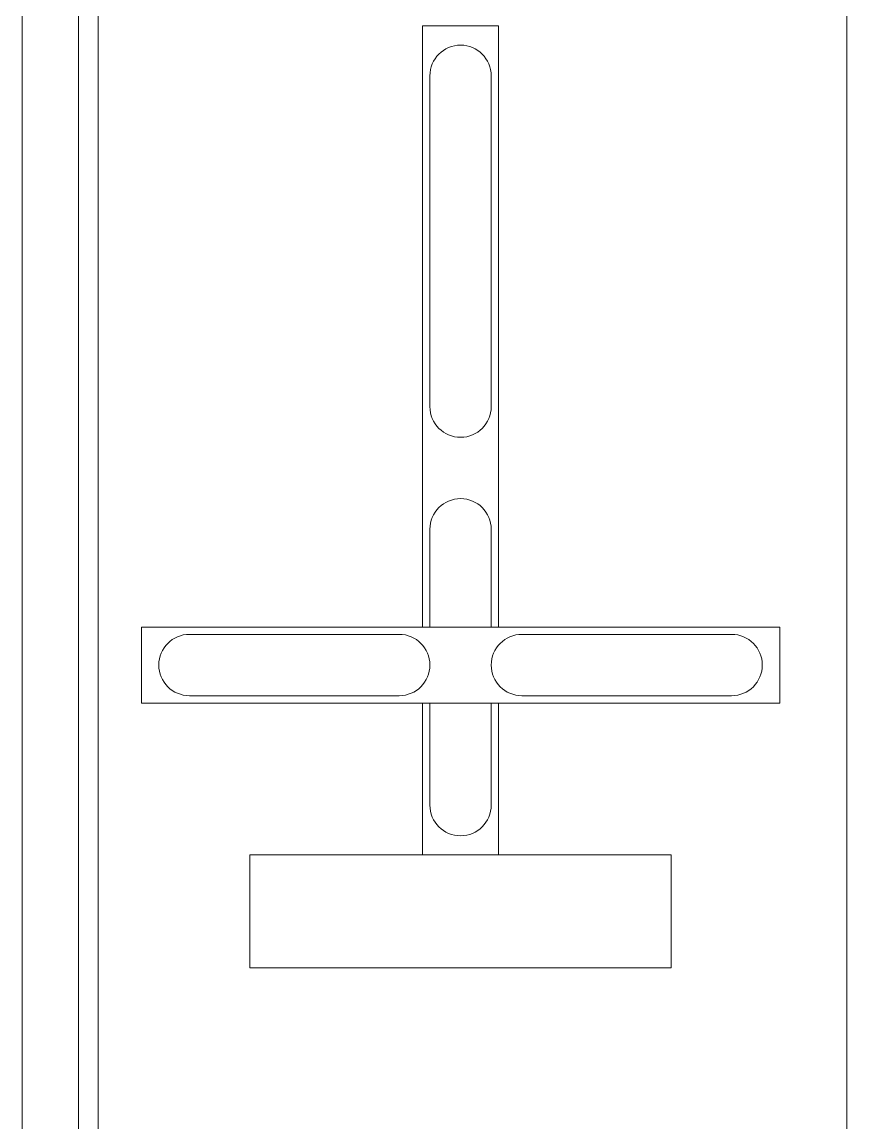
# Model space of a CAD drawing. Header units: millimetres. Extents: x 122681 to 489967, y 7796 to 82317.
# Drawn here: x 228217 to 229343, y 39278 to 40782 of the extents above; entities that cross this region are included whole.
import ezdxf

# ---------------------------------------------------------------- set-up
doc = ezdxf.new("R2010")
doc.units = ezdxf.units.MM
doc.layers.add('R-635 Töfluteikning', color=7, linetype='Continuous', lineweight=15)

msp = doc.modelspace()

# ---------------------------------------------------------------- linework, layer by layer
at = {"layer": 'R-635 Töfluteikning'}
for p, q in [((228216.8, 42303.6), (228216.8, 35188.4)), ((228293.9, 42226.5), (228293.9, 35265.5)), ((228320.6, 42199.8), (228320.6, 35292.2)), ((229343.4, 42199.8), (229343.4, 35292.2)), ((228763.8, 39955.6), (228763.8, 40776.8)), ((228763.8, 40776.8), (228867.6, 40776.8)), ((228867.6, 39955.6), (228867.6, 40776.8)), ((228773.8, 40256.7), (228773.8, 40708.7)), ((228857.6, 40256.7), (228857.6, 40708.7)), ((228773.8, 40089.1), (228773.8, 39955.6)), ((228857.6, 39955.6), (228857.6, 40089.1)), ((228379.9, 39851.8), (228379.9, 39955.6)), ((228379.9, 39955.6), (229251.5, 39955.6)), ((229251.5, 39851.8), (229251.5, 39955.6)), ((228445.5, 39945.6), (228731.9, 39945.6)), ((228899.5, 39945.6), (229185.9, 39945.6)), ((228445.5, 39861.8), (228731.9, 39861.8)), ((228899.5, 39861.8), (229185.9, 39861.8)), ((229251.5, 39851.8), (228379.9, 39851.8)), ((228763.8, 39644.3), (228763.8, 39851.8)), ((228773.8, 39851.8), (228773.8, 39712.3)), ((228857.6, 39712.3), (228857.6, 39851.8)), ((228867.6, 39644.3), (228867.6, 39851.8)), ((228528.1, 39490.1), (228528.1, 39644.3)), ((228528.1, 39644.3), (229103.3, 39644.3)), ((229103.3, 39644.3), (229103.3, 39490.1)), ((228815.7, 39490.1), (228528.1, 39490.1)), ((228815.7, 39490.1), (229103.3, 39490.1))]:
    msp.add_line(p, q, dxfattribs=at)
for centre, start, end in [((228815.7, 40708.7), 0, 180), ((228815.7, 40256.7), 180, 0), ((228815.7, 40089.1), 0, 180), ((228445.5, 39903.7), 90, 270), ((228731.9, 39903.7), 270, 90), ((228899.5, 39903.7), 90, 270), ((229185.9, 39903.7), 270, 90), ((228815.7, 39712.3), 180, 0)]:
    msp.add_arc(centre, 41.9, start, end, dxfattribs=at)

doc.saveas('drawing.dxf')
